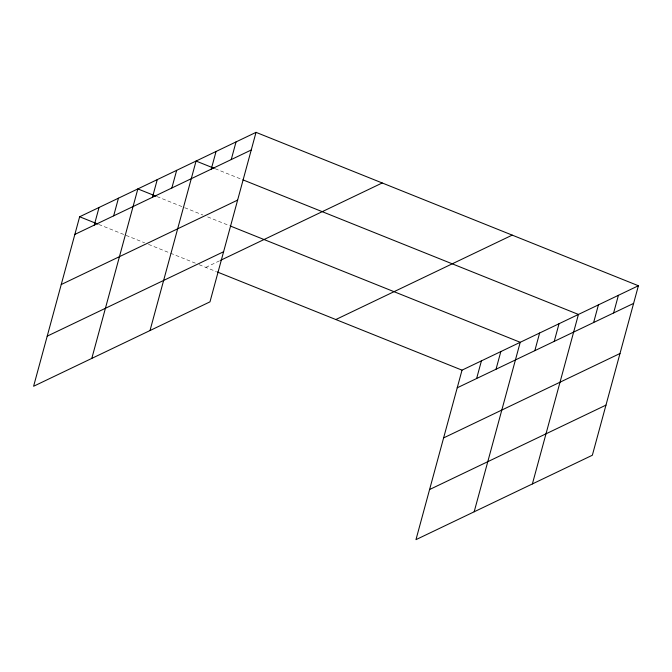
<?xml version="1.0" encoding="UTF-8"?>
<svg xmlns="http://www.w3.org/2000/svg" width="672" height="672" viewBox="0 0 672 672"><rect width="100%" height="100%" fill="white"/><g stroke="black" fill="none" stroke-linecap="round" stroke-linejoin="round"><path stroke-width="0.5" stroke-dasharray="3.36 2.52" d="M205.834 267.389L219.685 260.753M215.183 168.722L241.945 179.458M156.971 196.577L183.742 207.32M184.699 207.698L202.86 214.99M207.64 216.905L229.622 225.725M98.767 224.44L144.648 242.844M148.478 244.373L169.504 252.815M170.461 253.193L195.317 263.164M199.139 264.701L216.426 271.631"/><path stroke-width="1.01" d="M256.032 132.35L79.649 216.762L33.6 386.257L209.983 301.846L256.032 132.35L638.4 285.743L592.351 455.238L415.968 539.65L462.017 370.154L638.4 285.743M94.256 225.128L99.053 207.48M113.66 215.838L118.457 198.198M91.804 358.403L137.852 188.908L156.022 196.199M152.46 197.274L157.256 179.626M171.864 187.984L176.66 170.335M150.016 330.54L196.064 161.053L214.225 168.336M211.26 169.134L216.048 151.486M231.244 159.566L236.04 141.918M476.624 378.521L481.421 360.872M496.028 369.23L500.825 351.59M474.172 511.787L520.22 342.3L230.58 226.111M534.828 350.666L539.624 333.018M554.232 341.376L559.028 323.728M532.384 483.932L578.432 314.446L242.903 179.844M593.628 322.526L598.416 304.878M613.612 312.959L618.408 295.31M74.852 234.41L251.236 149.999M61.244 284.525L237.628 200.105M47.216 336.151L223.6 251.731M220.609 260.308L382.217 182.969M335.832 319.536L512.215 235.124M457.22 387.803L633.604 303.391M443.612 437.909L619.996 353.497M429.584 489.535L605.968 405.124M79.649 216.762L97.81 224.053M217.384 272.017L462.017 370.154"/></g></svg>
